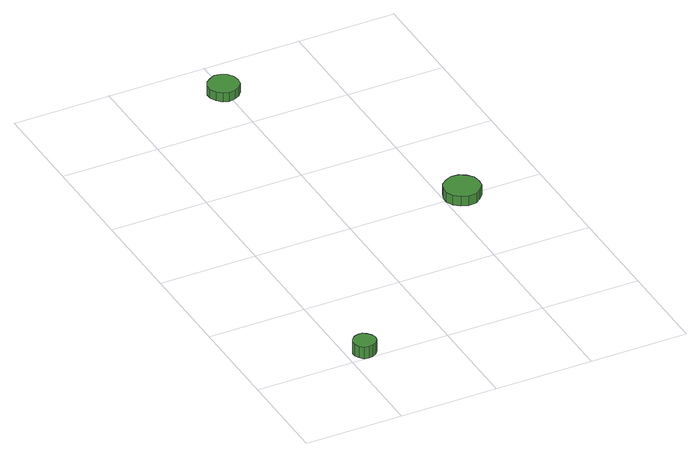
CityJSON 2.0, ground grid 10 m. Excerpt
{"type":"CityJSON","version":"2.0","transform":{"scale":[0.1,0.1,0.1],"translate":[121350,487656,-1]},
"CityObjects":{
"tree1":{"type":"SolitaryVegetationObject","attributes":{"function":"something"},"geometry":[{"type":"MultiSurface","lod":"1","boundaries":[[[0,1,2,3,4,5,6,7,8,9,10,11,12,13,14]],[[15,16,17,18,19,20,21,22,23,24,25,26,27,28,29]],[[0,29,28,1]],[[1,28,27,2]],[[2,27,26,3]],[[3,26,25,4]],[[4,25,24,5]],[[5,24,23,6]],[[6,23,22,7]],[[7,22,21,8]],[[8,21,20,9]],[[9,20,19,10]],[[10,19,18,11]],[[11,18,17,12]],[[12,17,16,13]],[[13,16,15,14]],[[14,15,29,0]]]}]},
"tree2":{"type":"SolitaryVegetationObject","attributes":{"function":"something"},"geometry":[{"type":"MultiSurface","lod":"1","boundaries":[[[30,31,32,33,34,35,36,37,38,39,40,41,42,43,44]],[[45,46,47,48,49,50,51,52,53,54,55,56,57,58,59]],[[30,59,58,31]],[[31,58,57,32]],[[32,57,56,33]],[[33,56,55,34]],[[34,55,54,35]],[[35,54,53,36]],[[36,53,52,37]],[[37,52,51,38]],[[38,51,50,39]],[[39,50,49,40]],[[40,49,48,41]],[[41,48,47,42]],[[42,47,46,43]],[[43,46,45,44]],[[44,45,59,30]]]}]},
"tree3":{"type":"SolitaryVegetationObject","attributes":{"function":"something"},"geometry":[{"type":"MultiSurface","lod":"1","boundaries":[[[60,61,62,63,64,65,66,67,68,69,70,71,72,73,74]],[[75,76,77,78,79,80,81,82,83,84,85,86,87,88,89]],[[60,89,88,61]],[[61,88,87,62]],[[62,87,86,63]],[[63,86,85,64]],[[64,85,84,65]],[[65,84,83,66]],[[66,83,82,67]],[[67,82,81,68]],[[68,81,80,69]],[[69,80,79,70]],[[70,79,78,71]],[[71,78,77,72]],[[72,77,76,73]],[[73,76,75,74]],[[74,75,89,60]]]}]}
},
"vertices":[
[30,12,20],[29,16,20],[26,20,20],[22,23,20],[17,23,20],[13,22,20],[9,18,20],[7,14,20],[7,9,20],[9,5,20],[13,1,20],[17,0,20],[22,1,20],[26,3,20],[29,7,20],[29,7,7],[26,3,7],[22,1,7],[17,0,7],[13,1,7],[9,5,7],[7,9,7],[7,14,7],[9,18,7],[13,22,7],[17,23,7],[22,23,7],[26,20,7],[29,16,7],[30,12,7],
[112,454,19],[111,460,19],[107,466,19],[101,469,19],[95,470,19],[89,467,19],[84,463,19],[81,457,19],[81,451,19],[84,445,19],[89,440,19],[95,438,19],[101,439,19],[107,442,19],[111,447,19],[111,447,9],[107,442,9],[101,439,9],[95,438,9],[89,440,9],[84,445,9],[81,451,9],[81,457,9],[84,463,9],[89,467,9],[95,470,9],[101,469,9],[107,466,9],[111,460,9],[112,454,9],
[236,200,19],[235,208,19],[230,214,19],[224,218,19],[216,219,19],[209,216,19],[203,211,19],[200,204,19],[200,197,19],[203,190,19],[209,185,19],[216,182,19],[224,183,19],[230,187,19],[235,193,19],[235,193,8],[230,187,8],[224,183,8],[216,182,8],[209,185,8],[203,190,8],[200,197,8],[200,204,8],[203,211,8],[209,216,8],[216,219,8],[224,218,8],[230,214,8],[235,208,8],[236,200,8]
]}
